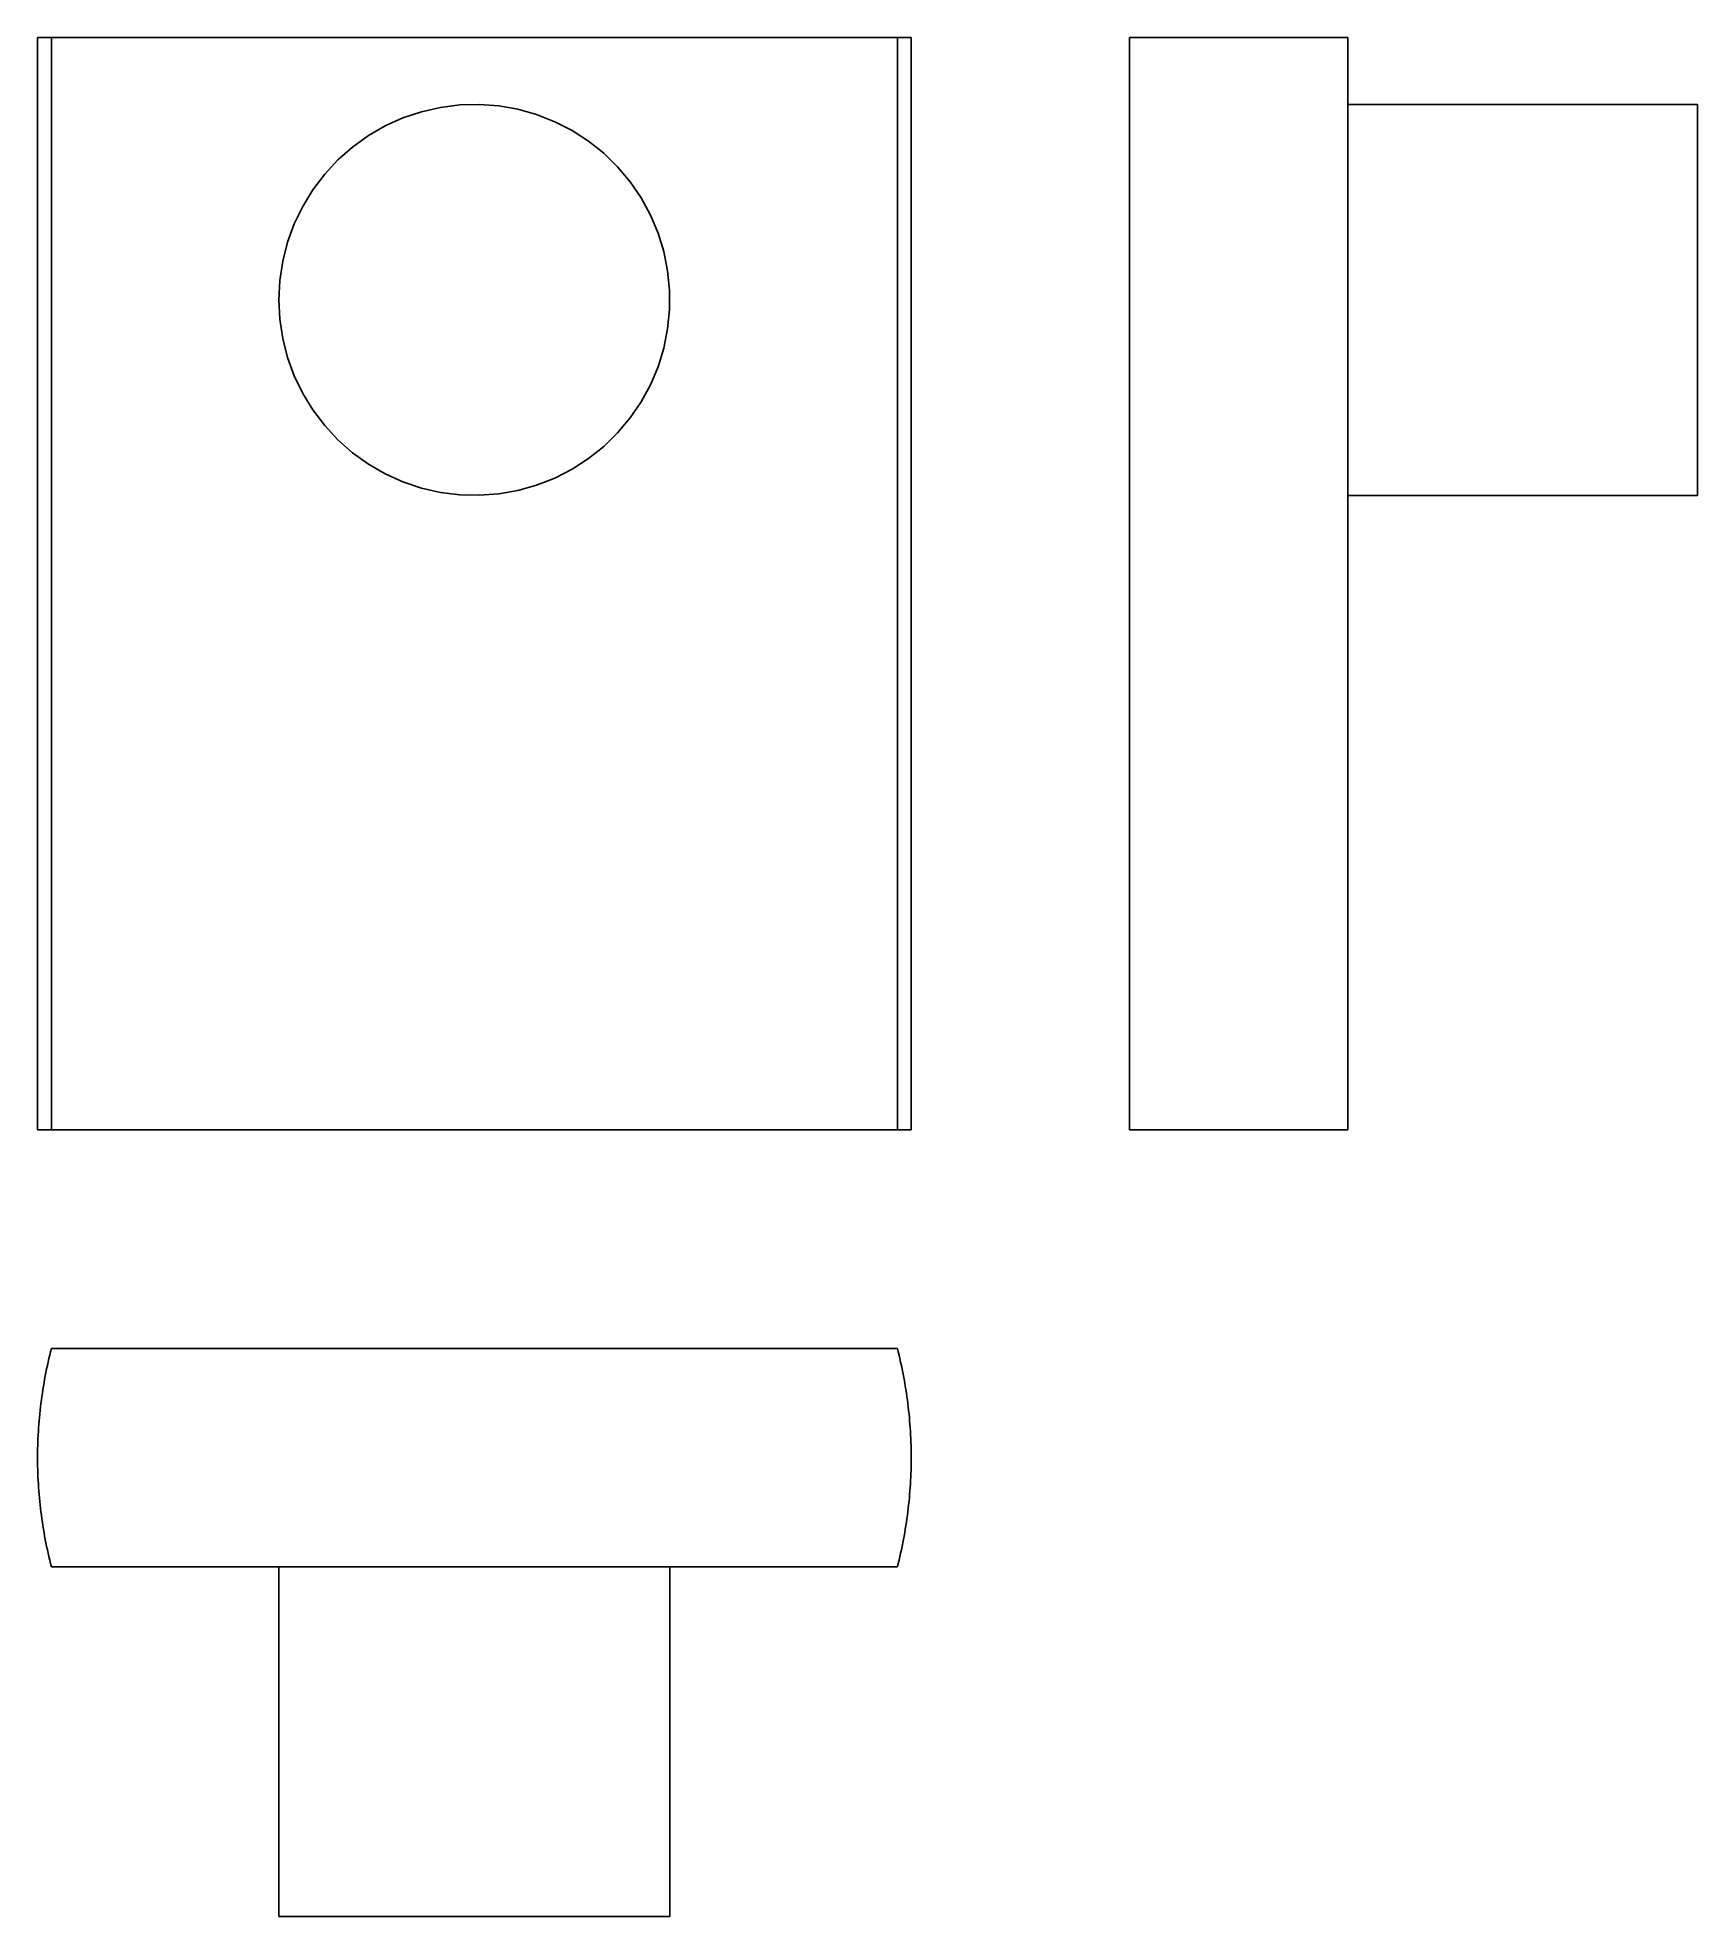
# Model space of a CAD drawing. Extents: x 0 to 1.14, y 0 to 1.29.
import ezdxf

# ---------------------------------------------------------------- set-up
doc = ezdxf.new("R2010")
doc.units = 0
doc.linetypes.add('HIDDEN', pattern=[0.037501, 0.025013, -0.012488])
for name, color, linetype in [('FRONT', 7, 'CONTINUOUS'), ('FRONT_HID', 7, 'HIDDEN'), ('LEFT', 7, 'CONTINUOUS'), ('LEFT_HID', 7, 'HIDDEN'), ('TOP', 7, 'CONTINUOUS'), ('TOP_HID', 7, 'HIDDEN')]:
    doc.layers.add(name, color=color, linetype=linetype)

msp = doc.modelspace()

# ---------------------------------------------------------------- linework, layer by layer
at = {"layer": 'FRONT'}
for p, q in [((0.009522, 1.289971), (0, 1.289971)), ((0, 1.289971), (0, 0.539971)), ((0.009522, 0.539971), (0.009522, 1.289971)), ((0.590478, 1.289971), (0.009522, 1.289971)), ((0.6, 1.289971), (0.590478, 1.289971)), ((0.590478, 0.539971), (0.590478, 1.289971)), ((0.6, 1.289971), (0.6, 0.539971)), ((0.009522, 0.539971), (0, 0.539971)), ((0.590478, 0.539971), (0.009522, 0.539971)), ((0.6, 0.539971), (0.590478, 0.539971))]:
    msp.add_line(p, q, dxfattribs=at)
at = {"layer": 'FRONT_HID', "linetype": 'HIDDEN'}
for p, q in [((0.263648, 1.239094), (0.250964, 1.234832)), ((0.263648, 1.239094), (0.250964, 1.234832)), ((0.276693, 1.242071), (0.263648, 1.239094)), ((0.276693, 1.242071), (0.263648, 1.239094)), ((0.28997, 1.243735), (0.276693, 1.242071)), ((0.28997, 1.243735), (0.276693, 1.242071)), ((0.303346, 1.244069), (0.28997, 1.243735)), ((0.303346, 1.244069), (0.28997, 1.243735)), ((0.316689, 1.243069), (0.303346, 1.244069)), ((0.316689, 1.243069), (0.303346, 1.244069)), ((0.329867, 1.240745), (0.316689, 1.243069)), ((0.329867, 1.240745), (0.316689, 1.243069)), ((0.342747, 1.237121), (0.329867, 1.240745)), ((0.342747, 1.237121), (0.329867, 1.240745)), ((0.238768, 1.229329), (0.22718, 1.222639)), ((0.238768, 1.229329), (0.22718, 1.222639)), ((0.250964, 1.234832), (0.238768, 1.229329)), ((0.250964, 1.234832), (0.238768, 1.229329)), ((0.355203, 1.232233), (0.342747, 1.237121)), ((0.355203, 1.232233), (0.342747, 1.237121)), ((0.36711, 1.226129), (0.355203, 1.232233)), ((0.36711, 1.226129), (0.355203, 1.232233)), ((0.37835, 1.218869), (0.36711, 1.226129)), ((0.37835, 1.218869), (0.36711, 1.226129)), ((0.216316, 1.214828), (0.206283, 1.205974)), ((0.216316, 1.214828), (0.206283, 1.205974)), ((0.22718, 1.222639), (0.216316, 1.214828)), ((0.22718, 1.222639), (0.216316, 1.214828)), ((0.388811, 1.210526), (0.37835, 1.218869)), ((0.388811, 1.210526), (0.37835, 1.218869)), ((0.206283, 1.205974), (0.197182, 1.196166)), ((0.206283, 1.205974), (0.197182, 1.196166)), ((0.39839, 1.201183), (0.388811, 1.210526)), ((0.39839, 1.201183), (0.388811, 1.210526)), ((0.406991, 1.190933), (0.39839, 1.201183)), ((0.406991, 1.190933), (0.39839, 1.201183)), ((0.197182, 1.196166), (0.189103, 1.1855)), ((0.197182, 1.196166), (0.189103, 1.1855)), ((0.414528, 1.179878), (0.406991, 1.190933)), ((0.414528, 1.179878), (0.406991, 1.190933)), ((0.182126, 1.174082), (0.17632, 1.162027)), ((0.182126, 1.174082), (0.17632, 1.162027)), ((0.189103, 1.1855), (0.182126, 1.174082)), ((0.189103, 1.1855), (0.182126, 1.174082)), ((0.420928, 1.168127), (0.414528, 1.179878)), ((0.420928, 1.168127), (0.414528, 1.179878)), ((0.17632, 1.162027), (0.171744, 1.149453)), ((0.17632, 1.162027), (0.171744, 1.149453)), ((0.426125, 1.155797), (0.420928, 1.168127)), ((0.426125, 1.155797), (0.420928, 1.168127)), ((0.171744, 1.149453), (0.168442, 1.136486)), ((0.171744, 1.149453), (0.168442, 1.136486)), ((0.430069, 1.143011), (0.426125, 1.155797)), ((0.430069, 1.143011), (0.426125, 1.155797)), ((0.168442, 1.136486), (0.166448, 1.123255)), ((0.168442, 1.136486), (0.166448, 1.123255)), ((0.43272, 1.129895), (0.430069, 1.143011)), ((0.43272, 1.129895), (0.430069, 1.143011)), ((0.166448, 1.123255), (0.165781, 1.109891)), ((0.166448, 1.123255), (0.165781, 1.109891)), ((0.434053, 1.116581), (0.43272, 1.129895)), ((0.434053, 1.116581), (0.43272, 1.129895)), ((0.165781, 1.109891), (0.166448, 1.096527)), ((0.165781, 1.109891), (0.166448, 1.096527)), ((0.434053, 1.103201), (0.434053, 1.116581)), ((0.434053, 1.103201), (0.434053, 1.116581)), ((0.166448, 1.096527), (0.168442, 1.083296)), ((0.166448, 1.096527), (0.168442, 1.083296)), ((0.43272, 1.089887), (0.434053, 1.103201)), ((0.43272, 1.089887), (0.434053, 1.103201)), ((0.430069, 1.076771), (0.43272, 1.089887)), ((0.430069, 1.076771), (0.43272, 1.089887)), ((0.168442, 1.083296), (0.171744, 1.070329)), ((0.168442, 1.083296), (0.171744, 1.070329)), ((0.426125, 1.063985), (0.430069, 1.076771)), ((0.426125, 1.063985), (0.430069, 1.076771)), ((0.171744, 1.070329), (0.17632, 1.057756)), ((0.171744, 1.070329), (0.17632, 1.057756)), ((0.420928, 1.051655), (0.426125, 1.063985)), ((0.420928, 1.051655), (0.426125, 1.063985)), ((0.17632, 1.057756), (0.182126, 1.0457)), ((0.17632, 1.057756), (0.182126, 1.0457)), ((0.182126, 1.0457), (0.189103, 1.034283)), ((0.182126, 1.0457), (0.189103, 1.034283)), ((0.414528, 1.039904), (0.420928, 1.051655)), ((0.414528, 1.039904), (0.420928, 1.051655)), ((0.189103, 1.034283), (0.197182, 1.023617)), ((0.189103, 1.034283), (0.197182, 1.023617)), ((0.406991, 1.028849), (0.414528, 1.039904)), ((0.406991, 1.028849), (0.414528, 1.039904)), ((0.197182, 1.023617), (0.206283, 1.013808)), ((0.197182, 1.023617), (0.206283, 1.013808)), ((0.39839, 1.018599), (0.406991, 1.028849)), ((0.39839, 1.018599), (0.406991, 1.028849)), ((0.206283, 1.013808), (0.216316, 1.004954)), ((0.206283, 1.013808), (0.216316, 1.004954)), ((0.37835, 1.000913), (0.388811, 1.009256)), ((0.37835, 1.000913), (0.388811, 1.009256)), ((0.388811, 1.009256), (0.39839, 1.018599)), ((0.388811, 1.009256), (0.39839, 1.018599)), ((0.216316, 1.004954), (0.22718, 0.997143)), ((0.216316, 1.004954), (0.22718, 0.997143)), ((0.22718, 0.997143), (0.238768, 0.990453)), ((0.22718, 0.997143), (0.238768, 0.990453)), ((0.355203, 0.987549), (0.36711, 0.993654)), ((0.355203, 0.987549), (0.36711, 0.993654)), ((0.36711, 0.993654), (0.37835, 1.000913)), ((0.36711, 0.993654), (0.37835, 1.000913)), ((0.238768, 0.990453), (0.250964, 0.98495)), ((0.238768, 0.990453), (0.250964, 0.98495)), ((0.250964, 0.98495), (0.263648, 0.980688)), ((0.250964, 0.98495), (0.263648, 0.980688)), ((0.263648, 0.980688), (0.276693, 0.977711)), ((0.263648, 0.980688), (0.276693, 0.977711)), ((0.329867, 0.979037), (0.342747, 0.982661)), ((0.329867, 0.979037), (0.342747, 0.982661)), ((0.342747, 0.982661), (0.355203, 0.987549)), ((0.342747, 0.982661), (0.355203, 0.987549)), ((0.276693, 0.977711), (0.28997, 0.976047)), ((0.276693, 0.977711), (0.28997, 0.976047)), ((0.28997, 0.976047), (0.303346, 0.975713)), ((0.28997, 0.976047), (0.303346, 0.975713)), ((0.303346, 0.975713), (0.316689, 0.976713)), ((0.303346, 0.975713), (0.316689, 0.976713)), ((0.316689, 0.976713), (0.329867, 0.979037)), ((0.316689, 0.976713), (0.329867, 0.979037))]:
    msp.add_line(p, q, dxfattribs=at)
at = {"layer": 'LEFT'}
for p, q in [((0.75, 1.289971), (0.899971, 1.289971)), ((0.75, 0.539971), (0.75, 1.289971)), ((0.899971, 0.539971), (0.899971, 1.289971)), ((1.139971, 1.244111), (0.899971, 1.244111)), ((1.139971, 1.244111), (1.139971, 1.109891)), ((1.139971, 1.109891), (1.139971, 0.975672)), ((1.139971, 0.975672), (0.899971, 0.975672)), ((0.75, 0.539971), (0.899971, 0.539971))]:
    msp.add_line(p, q, dxfattribs=at)
at = {"layer": 'LEFT_HID', "linetype": 'HIDDEN'}
for p, q in [((0.899971, 0.975672), (0.899971, 1.244111)), ((0.899971, 1.244111), (0.899971, 1.109891)), ((1.139971, 0.975672), (1.139971, 1.244111)), ((0.899971, 1.109891), (0.899971, 0.975672))]:
    msp.add_line(p, q, dxfattribs=at)
at = {"layer": 'TOP'}
for p, q in [((0.008928, 0.387639), (0.008355, 0.385302)), ((0.00952, 0.389971), (0.008928, 0.387639)), ((0.590475, 0.389971), (0.00952, 0.389971)), ((0.591067, 0.387639), (0.590475, 0.389971)), ((0.591641, 0.385302), (0.591067, 0.387639)), ((0.006249, 0.375911), (0.00577, 0.373554)), ((0.006747, 0.378265), (0.006249, 0.375911)), ((0.007264, 0.380615), (0.006747, 0.378265)), ((0.0078, 0.382961), (0.007264, 0.380615)), ((0.008355, 0.385302), (0.0078, 0.382961)), ((0.592195, 0.382961), (0.591641, 0.385302)), ((0.592731, 0.380615), (0.592195, 0.382961)), ((0.593248, 0.378265), (0.592731, 0.380615)), ((0.593746, 0.375911), (0.593248, 0.378265)), ((0.594225, 0.373554), (0.593746, 0.375911)), ((0.003659, 0.361711), (0.003294, 0.359333)), ((0.004043, 0.364086), (0.003659, 0.361711)), ((0.004446, 0.366458), (0.004043, 0.364086)), ((0.004869, 0.368827), (0.004446, 0.366458)), ((0.00531, 0.371192), (0.004869, 0.368827)), ((0.00577, 0.373554), (0.00531, 0.371192)), ((0.594685, 0.371192), (0.594225, 0.373554)), ((0.595127, 0.368827), (0.594685, 0.371192)), ((0.595549, 0.366458), (0.595127, 0.368827)), ((0.595952, 0.364086), (0.595549, 0.366458)), ((0.596336, 0.361711), (0.595952, 0.364086)), ((0.596702, 0.359333), (0.596336, 0.361711)), ((0.002024, 0.349794), (0.001754, 0.347403)), ((0.002313, 0.352182), (0.002024, 0.349794)), ((0.00262, 0.354568), (0.002313, 0.352182)), ((0.002947, 0.356952), (0.00262, 0.354568)), ((0.003294, 0.359333), (0.002947, 0.356952)), ((0.597048, 0.356952), (0.596702, 0.359333)), ((0.597375, 0.354568), (0.597048, 0.356952)), ((0.597683, 0.352182), (0.597375, 0.354568)), ((0.597971, 0.349794), (0.597683, 0.352182)), ((0.598241, 0.347403), (0.597971, 0.349794)), ((0.000694, 0.33542), (0.00054, 0.333019)), ((0.000868, 0.33782), (0.000694, 0.33542)), ((0.001061, 0.340218), (0.000868, 0.33782)), ((0.001273, 0.342615), (0.001061, 0.340218)), ((0.001504, 0.34501), (0.001273, 0.342615)), ((0.001754, 0.347403), (0.001504, 0.34501)), ((0.598491, 0.34501), (0.598241, 0.347403)), ((0.598723, 0.342615), (0.598491, 0.34501)), ((0.598935, 0.340218), (0.598723, 0.342615)), ((0.599127, 0.33782), (0.598935, 0.340218)), ((0.599301, 0.33542), (0.599127, 0.33782)), ((0.599455, 0.333019), (0.599301, 0.33542)), ((0.000116, 0.323405), (0.000058, 0.321)), ((0.000193, 0.32581), (0.000116, 0.323405)), ((0.000289, 0.328214), (0.000193, 0.32581)), ((0.000405, 0.330617), (0.000289, 0.328214)), ((0.00054, 0.333019), (0.000405, 0.330617)), ((0.59959, 0.330617), (0.599455, 0.333019)), ((0.599706, 0.328214), (0.59959, 0.330617)), ((0.599802, 0.32581), (0.599706, 0.328214)), ((0.599879, 0.323405), (0.599802, 0.32581)), ((0.599937, 0.321), (0.599879, 0.323405)), ((0.000019, 0.318594), (0, 0.316188)), ((0, 0.316188), (0, 0.313782)), ((0, 0.313782), (0.000019, 0.311376)), ((0.000058, 0.321), (0.000019, 0.318594)), ((0.000019, 0.311376), (0.000058, 0.308971)), ((0.599976, 0.318594), (0.599937, 0.321)), ((0.599937, 0.308971), (0.599976, 0.311376)), ((0.599995, 0.316188), (0.599976, 0.318594)), ((0.599976, 0.311376), (0.599995, 0.313782)), ((0.599995, 0.313782), (0.599995, 0.316188)), ((0.000058, 0.308971), (0.000116, 0.306565)), ((0.000116, 0.306565), (0.000193, 0.304161)), ((0.000193, 0.304161), (0.000289, 0.301757)), ((0.000289, 0.301757), (0.000405, 0.299353)), ((0.000405, 0.299353), (0.00054, 0.296951)), ((0.00054, 0.296951), (0.000694, 0.29455)), ((0.599301, 0.29455), (0.599455, 0.296951)), ((0.599455, 0.296951), (0.59959, 0.299353)), ((0.59959, 0.299353), (0.599706, 0.301757)), ((0.599706, 0.301757), (0.599802, 0.304161)), ((0.599802, 0.304161), (0.599879, 0.306565)), ((0.599879, 0.306565), (0.599937, 0.308971)), ((0.000694, 0.29455), (0.000868, 0.29215)), ((0.000868, 0.29215), (0.001061, 0.289752)), ((0.001061, 0.289752), (0.001273, 0.287356)), ((0.001273, 0.287356), (0.001504, 0.284961)), ((0.001504, 0.284961), (0.001754, 0.282568)), ((0.598241, 0.282568), (0.598491, 0.284961)), ((0.598491, 0.284961), (0.598723, 0.287356)), ((0.598723, 0.287356), (0.598935, 0.289752)), ((0.598935, 0.289752), (0.599127, 0.29215)), ((0.599127, 0.29215), (0.599301, 0.29455)), ((0.001754, 0.282568), (0.002024, 0.280177)), ((0.002024, 0.280177), (0.002313, 0.277788)), ((0.002313, 0.277788), (0.00262, 0.275402)), ((0.00262, 0.275402), (0.002947, 0.273018)), ((0.002947, 0.273018), (0.003294, 0.270637)), ((0.596702, 0.270637), (0.597048, 0.273018)), ((0.597048, 0.273018), (0.597375, 0.275402)), ((0.597375, 0.275402), (0.597683, 0.277788)), ((0.597683, 0.277788), (0.597971, 0.280177)), ((0.597971, 0.280177), (0.598241, 0.282568)), ((0.003294, 0.270637), (0.003659, 0.268259)), ((0.003659, 0.268259), (0.004043, 0.265884)), ((0.004043, 0.265884), (0.004446, 0.263512)), ((0.004446, 0.263512), (0.004869, 0.261144)), ((0.004869, 0.261144), (0.00531, 0.258779)), ((0.00531, 0.258779), (0.00577, 0.256417)), ((0.594225, 0.256417), (0.594685, 0.258779)), ((0.594685, 0.258779), (0.595127, 0.261144)), ((0.595127, 0.261144), (0.595549, 0.263512)), ((0.595549, 0.263512), (0.595952, 0.265884)), ((0.595952, 0.265884), (0.596336, 0.268259)), ((0.596336, 0.268259), (0.596702, 0.270637)), ((0.00577, 0.256417), (0.006249, 0.254059)), ((0.006249, 0.254059), (0.006747, 0.251705)), ((0.006747, 0.251705), (0.007264, 0.249355)), ((0.007264, 0.249355), (0.0078, 0.24701)), ((0.0078, 0.24701), (0.008355, 0.244669)), ((0.591641, 0.244669), (0.592195, 0.24701)), ((0.592195, 0.24701), (0.592731, 0.249355)), ((0.592731, 0.249355), (0.593248, 0.251705)), ((0.593248, 0.251705), (0.593746, 0.254059)), ((0.593746, 0.254059), (0.594225, 0.256417)), ((0.008355, 0.244669), (0.008928, 0.242332)), ((0.008928, 0.242332), (0.00952, 0.24)), ((0.00952, 0.24), (0.590475, 0.24)), ((0.165778, 0.24), (0.165778, 0)), ((0.434217, 0), (0.434217, 0.24)), ((0.590475, 0.24), (0.591067, 0.242332)), ((0.591067, 0.242332), (0.591641, 0.244669)), ((0.434217, 0), (0.165778, 0))]:
    msp.add_line(p, q, dxfattribs=at)
at = {"layer": 'TOP_HID', "linetype": 'HIDDEN'}
for p, q in [((0.165778, 0.24), (0.434217, 0.24)), ((0.434217, 0.24), (0.165778, 0.24))]:
    msp.add_line(p, q, dxfattribs=at)

doc.saveas('drawing.dxf')
